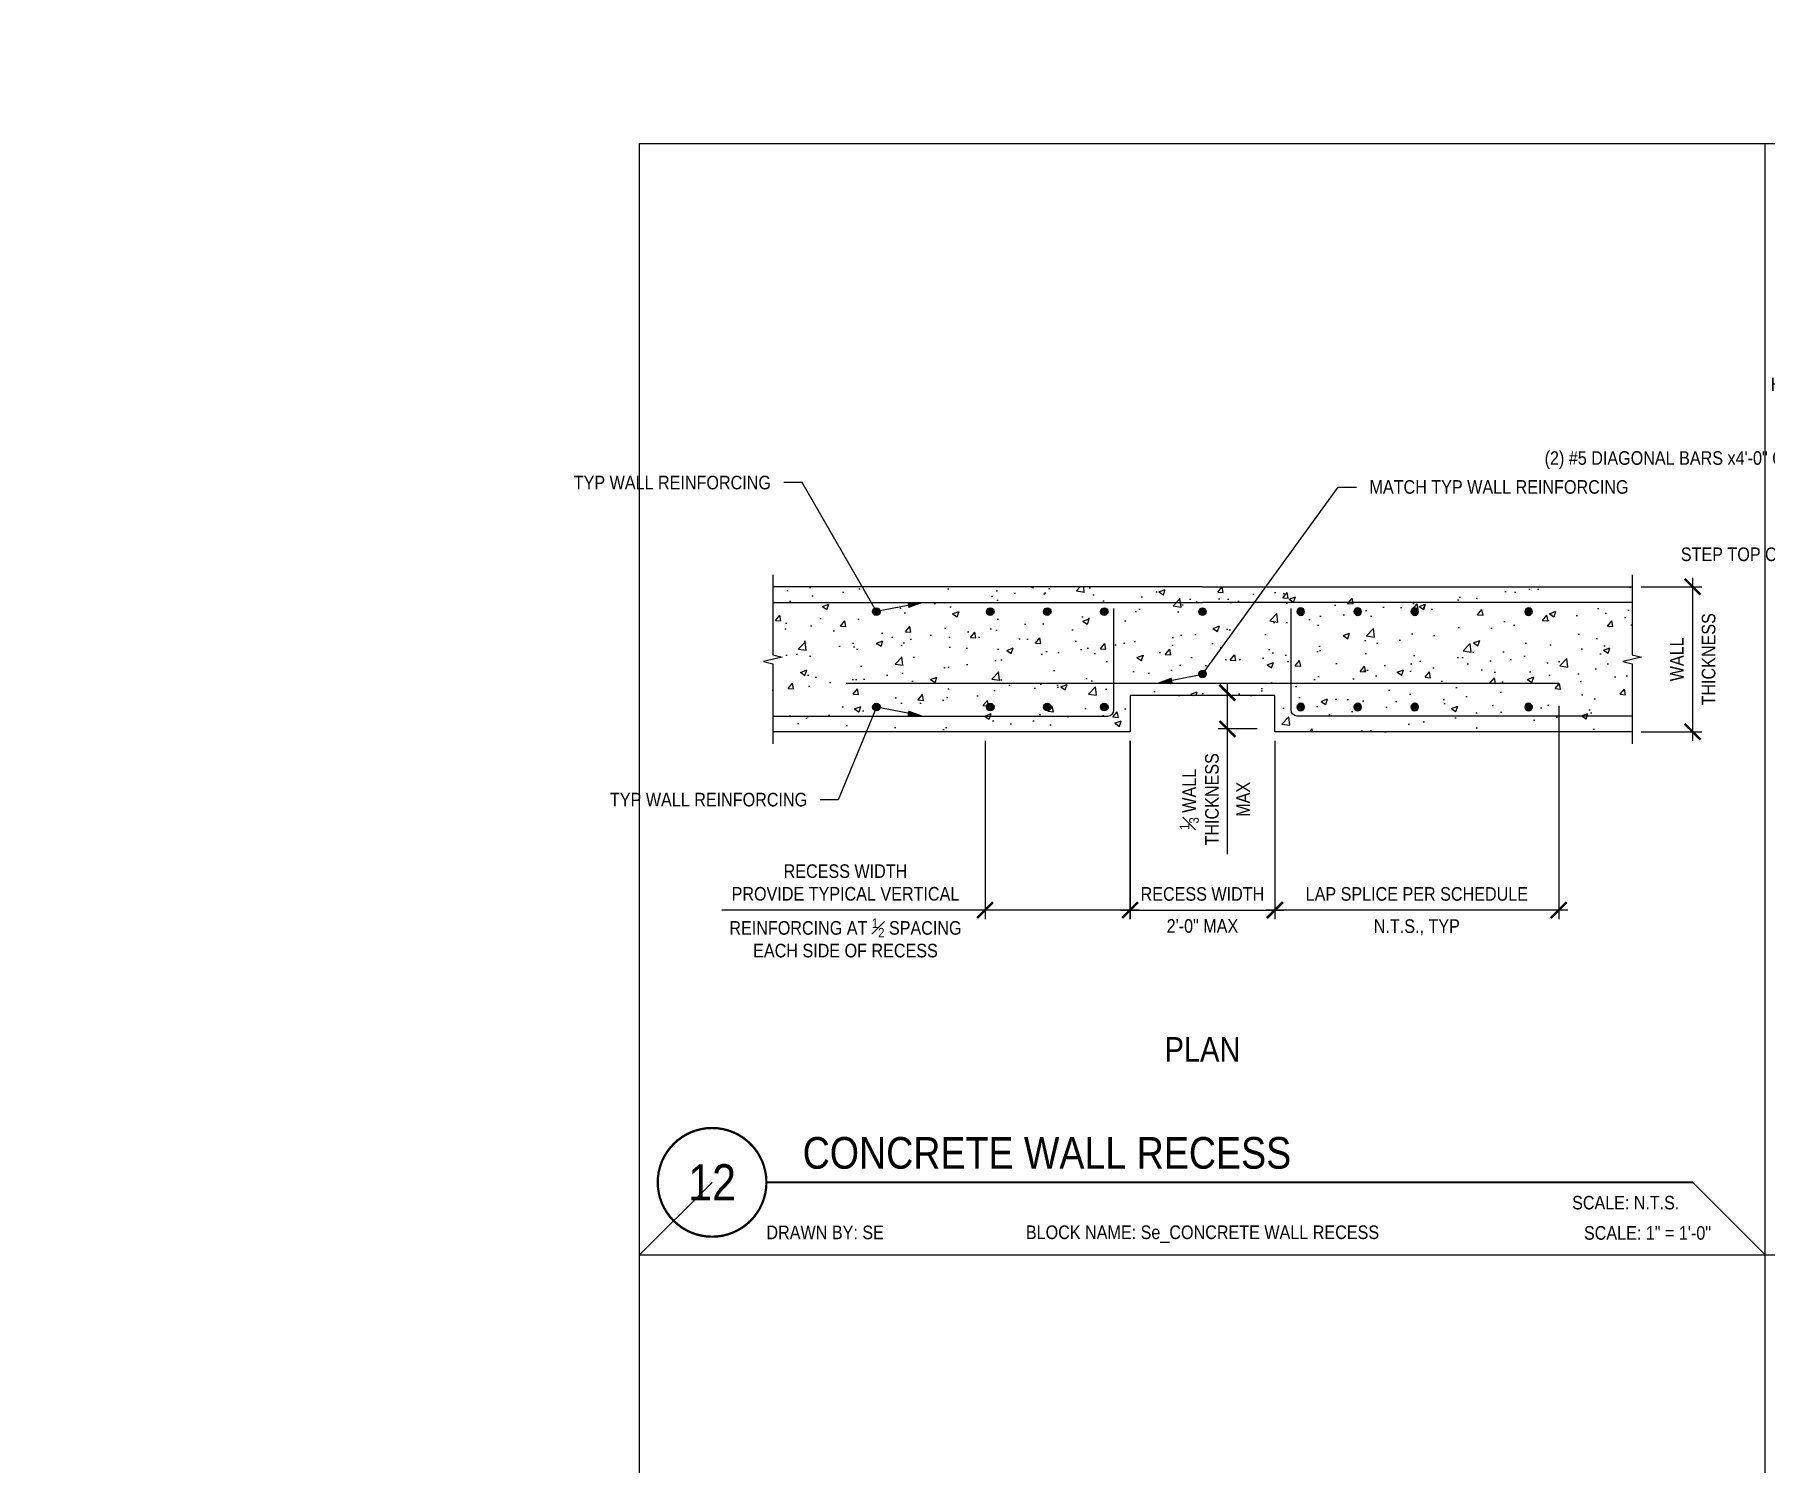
# Model space of a CAD drawing. Header units: inches. Extents: x -16404 to 14624, y -1591 to 16152.
# Drawn here: x 1253.8 to 1397.1, y 1366.7 to 1485 of the extents above; entities that cross this region are included whole.
import ezdxf
from ezdxf import colors
from ezdxf.entities.mleader import LeaderData, LeaderLine
from ezdxf.enums import TextEntityAlignment as Align
from ezdxf.math import Vec2, Vec3

# ---------------------------------------------------------------- set-up
doc = ezdxf.new("R2010")
doc.units = ezdxf.units.IN
doc.header["$LTSCALE"] = 24
doc.header["$MEASUREMENT"] = 0
doc.linetypes.add('DASHED2', pattern=[0.375, 0.25, -0.125])
doc.layers.get('0').update_dxf_attribs({"linetype": 'CONTINUOUS'})
doc.layers.get('DefPoints').update_dxf_attribs({"color": 251, "linetype": 'CONTINUOUS'})
doc.layers.add('DESIGNER COMMENTS', color=221, linetype='CONTINUOUS', plot=False)
doc.layers.add('S-ANNO-GRID-NONPLOT', color=251, linetype='CONTINUOUS', plot=False)
for name, color, linetype in [('S-ANNO-DIMS', 2, 'CONTINUOUS'), ('S-ANNO-NOTE', 4, 'CONTINUOUS'), ('S-BREAK', 2, 'CONTINUOUS'), ('S-CONC', 4, 'CONTINUOUS'), ('S-REBAR', 7, 'CONTINUOUS'), ('S-TYP DETAIL BLOCKS', 1, 'CONTINUOUS')]:
    doc.layers.add(name, color=color, linetype=linetype)
doc.layers.add('S-HATCH2', color=2, linetype='CONTINUOUS', transparency=0.5)
doc.styles.add('Arial', font='arial.ttf', dxfattribs={"width": 0.85})
doc.dimstyles.new('DIM-12_Se', dxfattribs={"dimscale": 12, "dimtxt": 0.09375, "dimasz": 0.109375, "dimexe": 0.0625, "dimexo": 0.0625, "dimgap": 0.0625, "dimtad": 1, "dimdec": 4, "dimzin": 11, "dimdsep": 46, "dimlunit": 4, "dimtxsty": 'Arial', "dimblk": 'ARCHTICK', "dimcen": 0.125, "dimdle": 0.0625, "dimclrd": 256, "dimclre": 256, "dimclrt": 4, "dimadec": 0, "dimazin": 0, "dimtfac": 0.75, "dimtdec": 4, "dimtmove": 0, "dimatfit": 3, "dimfxl": 1, "dimfrac": 1, "dimtolj": 1, "dimtzin": 0, "dimarcsym": 0})

# ---------------------------------------------------------------- blocks, each defined once
blk = doc.blocks.new('Se_24x36_DETAILS_GRID')
for p, q in [((0, 23), (7.767, 23)), ((0, 15.333), (0, 23)), ((7.767, 23), (15.535, 23)), ((7.767, 15.333), (7.767, 23)), ((0, 15.333), (0.5, 15.833)), ((0, 15.333), (7.767, 15.333)), ((0, 7.667), (0, 15.333)), ((7.767, 15.333), (15.535, 15.333)), ((7.767, 7.667), (7.767, 15.333))]:
    blk.add_line(p, q)
at = {"linetype": 'DASHED2', "ltscale": 0.5}
blk.add_line((7.767, 15.333), (7.267, 15.833), dxfattribs=at)
blk = doc.blocks.new('_Open90')
at = {"color": 0, "linetype": 'ByBlock', "lineweight": -2}
for p, q in [((-0.5, 0.5), (0, 0)), ((0, 0), (-1, 0)), ((0, 0), (-0.5, -0.5))]:
    blk.add_line(p, q, dxfattribs=at)
blk = doc.blocks.new('*U309')
at = {"const_width": 0.188}
for points in [[(-4.5, 0, -1), (4.5, 0, 3.732051)], [(-4.5, 0, 1), (4.5, 0, -3.732051)]]:
    blk.add_lwpolyline(points, format="xyb", dxfattribs=at)
blk.add_lwpolyline([(4.5, 0), (81.21, 0)], dxfattribs=at)
blk.add_circle((0, 0), 4.5)
at = {"style": 'Arial', "width": 0.85}
for tag, p in [('DWG_TITLE_1', (7.5, 6.19)), ('DWG_TITLE_2', (7.5, 2.44))]:
    blk.add_attdef(tag, text='', height=2.62, dxfattribs=at).set_placement(p, align=Align.MIDDLE_LEFT)
blk.add_attdef('#', text='', height=3, dxfattribs=at).set_placement((0, 0), align=Align.MIDDLE_CENTER)
blk.add_attdef('SCALE', text='', height=1.12, dxfattribs=at).set_placement((80.08, -1.12), align=Align.TOP_RIGHT)
blk = doc.blocks.new('_ARCHTICK')
at = {"color": 0, "linetype": 'ByBlock', "const_width": 0.15}
blk.add_lwpolyline([(-0.5, -0.5), (0.5, 0.5)], dxfattribs=at)
blk = doc.blocks.new('*D2474')
at = {"layer": 'DefPoints', "color": 0, "transparency": 16777216}
for p in [(70.1, 40.19), (46.6, 37.3), (46.6, 22.54)]:
    blk.add_point(p, dxfattribs=at)
at = {"layer": 'S-ANNO-DIMS', "lineweight": -2, "transparency": 16777216}
for p, q in [((70.1, 39.44), (70.1, 21.79)), ((46.6, 36.55), (46.6, 21.79)), ((70.85, 22.54), (45.85, 22.54))]:
    blk.add_line(p, q, dxfattribs=at)
at = {"layer": 'S-ANNO-DIMS', "lineweight": -2, "transparency": 16777216, "xscale": 1.3125, "yscale": 1.3125, "zscale": 1.3125, "rotation": 180}
blk.add_blockref('_ARCHTICK', (46.6, 22.54), dxfattribs=at)
at = {"layer": 'S-ANNO-DIMS', "lineweight": -2, "transparency": 16777216, "xscale": 1.3125, "yscale": 1.3125, "zscale": 1.3125}
blk.add_blockref('_ARCHTICK', (70.1, 22.54), dxfattribs=at)
at = {"layer": 'S-ANNO-DIMS', "color": 4, "transparency": 16777216, "char_height": 1.125, "attachment_point": 5, "style": 'Arial'}
for s, insert in [('\\A1;LAP SPLICE PER SCHEDULE', (58.35, 23.87)), ('\\A1;N.T.S., TYP', (58.35, 21.11))]:
    blk.add_mtext(s, dxfattribs=dict(at, insert=insert))
blk = doc.blocks.new('*D2389')
at = {"layer": 'DefPoints', "color": 0, "transparency": 16777216}
for p in [(34.6, 37.3), (46.6, 37.3), (46.6, 22.54)]:
    blk.add_point(p, dxfattribs=at)
at = {"layer": 'S-ANNO-DIMS', "lineweight": -2, "transparency": 16777216}
for p, q in [((34.6, 36.55), (34.6, 21.79)), ((46.6, 36.55), (46.6, 21.79)), ((33.85, 22.54), (47.35, 22.54))]:
    blk.add_line(p, q, dxfattribs=at)
at = {"layer": 'S-ANNO-DIMS', "lineweight": -2, "transparency": 16777216, "xscale": 1.3125, "yscale": 1.3125, "zscale": 1.3125, "rotation": 180}
blk.add_blockref('_ARCHTICK', (34.6, 22.54), dxfattribs=at)
at = {"layer": 'S-ANNO-DIMS', "lineweight": -2, "transparency": 16777216, "xscale": 1.3125, "yscale": 1.3125, "zscale": 1.3125}
blk.add_blockref('_ARCHTICK', (46.6, 22.54), dxfattribs=at)
at = {"layer": 'S-ANNO-DIMS', "color": 4, "transparency": 16777216, "char_height": 1.125, "width": 16.3555, "attachment_point": 5, "style": 'Arial'}
for s, insert in [('\\A1;RECESS WIDTH', (40.6, 23.87)), ('\\A1;2\'-0" MAX', (40.6, 21.22))]:
    blk.add_mtext(s, dxfattribs=dict(at, insert=insert))
blk = doc.blocks.new('*U119')
h = blk.add_hatch(color=256)
h.dxf.hatch_style = 1
h.paths.add_polyline_path([(0.3125, 0, 1), (-0.3125, 0, 1)])
blk.add_circle((0, 0), 0.3125)
blk = doc.blocks.new('*D279')
at = {"layer": 'DefPoints', "color": 0, "transparency": 16777216}
for p in [(1332.51, 1427.3), (1344.51, 1427.3), (1332.51, 1412.54)]:
    blk.add_point(p, dxfattribs=at)
at = {"layer": 'S-ANNO-DIMS', "lineweight": -2, "transparency": 16777216}
for p, q in [((1332.51, 1426.55), (1332.51, 1411.79)), ((1344.51, 1426.55), (1344.51, 1411.79)), ((1332.51, 1412.54), (1310.71, 1412.54)), ((1345.26, 1412.54), (1332.51, 1412.54))]:
    blk.add_line(p, q, dxfattribs=at)
at = {"layer": 'S-ANNO-DIMS', "lineweight": -2, "transparency": 16777216, "xscale": 1.3125, "yscale": 1.3125, "zscale": 1.3125, "rotation": 180}
blk.add_blockref('_ARCHTICK', (1332.51, 1412.54), dxfattribs=at)
at = {"layer": 'S-ANNO-DIMS', "lineweight": -2, "transparency": 16777216, "xscale": 1.3125, "yscale": 1.3125, "zscale": 1.3125}
blk.add_blockref('_ARCHTICK', (1344.51, 1412.54), dxfattribs=at)
at = {"layer": 'S-ANNO-DIMS', "color": 4, "transparency": 16777216, "char_height": 1.125, "attachment_point": 5, "style": 'Arial'}
for s, insert in [('\\A1;RECESS WIDTH\\PPROVIDE TYPICAL VERTICAL ', (1320.95, 1414.82)), ('\\A1;REINFORCING AT {\\H0.7x;\\S1#2;} SPACING \\PEACH SIDE OF RECESS', (1320.95, 1410.23))]:
    blk.add_mtext(s, dxfattribs=dict(at, insert=insert))
blk = doc.blocks.new('*D2390')
at = {"layer": 'DefPoints', "color": 0, "transparency": 16777216}
for p in [(42.66, 40.54), (42.66, 37.54), (45.89, 37.54)]:
    blk.add_point(p, dxfattribs=at)
at = {"layer": 'S-ANNO-DIMS', "lineweight": -2, "transparency": 16777216}
for p, q in [((42.66, 41.29), (42.66, 37.54)), ((45.14, 37.54), (41.91, 37.54)), ((42.66, 37.54), (42.66, 27.18))]:
    blk.add_line(p, q, dxfattribs=at)
at = {"layer": 'S-ANNO-DIMS', "lineweight": -2, "transparency": 16777216, "xscale": 1.3125, "yscale": 1.3125, "zscale": 1.3125}
for p, rotation in [((42.66, 40.54), 90), ((42.66, 37.54), 270)]:
    blk.add_blockref('_ARCHTICK', p, dxfattribs=dict(at, rotation=rotation))
at = {"layer": 'S-ANNO-DIMS', "color": 4, "transparency": 16777216, "char_height": 1.125, "attachment_point": 5, "rotation": 90, "style": 'Arial'}
for s, insert in [('\\A1;{\\H0.7x;\\S1#3;} WALL \\PTHICKNESS', (40.34, 31.71)), ('\\A1;MAX', (43.97, 31.71))]:
    blk.add_mtext(s, dxfattribs=dict(at, insert=insert))
blk = doc.blocks.new('*D278')
at = {"layer": 'DefPoints', "color": 0, "transparency": 16777216}
for p in [(1386.09, 1439.3), (1386.09, 1427.3), (1391.09, 1427.3)]:
    blk.add_point(p, dxfattribs=at)
at = {"layer": 'S-ANNO-DIMS', "lineweight": -2, "transparency": 16777216}
for p, q in [((1386.84, 1439.3), (1391.84, 1439.3)), ((1391.09, 1440.05), (1391.09, 1426.55)), ((1386.84, 1427.3), (1391.84, 1427.3))]:
    blk.add_line(p, q, dxfattribs=at)
at = {"layer": 'S-ANNO-DIMS', "lineweight": -2, "transparency": 16777216, "xscale": 1.3125, "yscale": 1.3125, "zscale": 1.3125}
for p, rotation in [((1391.09, 1439.3), 90), ((1391.09, 1427.3), 270)]:
    blk.add_blockref('_ARCHTICK', p, dxfattribs=dict(at, rotation=rotation))
at = {"layer": 'S-ANNO-DIMS', "color": 4, "transparency": 16777216, "char_height": 1.125, "attachment_point": 5, "rotation": 90, "style": 'Arial'}
for s, insert in [('\\A1;THICKNESS', (1392.42, 1433.3)), ('\\A1;WALL', (1389.78, 1433.3))]:
    blk.add_mtext(s, dxfattribs=dict(at, insert=insert))
blk = doc.blocks.new('Se_CONCRETE WALL RECESS')
at = {"layer": 'S-HATCH2'}
h = blk.add_hatch(dxfattribs=at)
h.set_pattern_fill('AR-CONC', color=256, scale=0.75, style=0)
h.set_pattern_definition([(50, (-0.8852, -8), (5.37945, -0.47064), [0.5625, -6.1875]), (355, (-0.885, -8), (-1.04064, 5.64144), [0.45, -4.95]), (100.4514, (-0.437, -8.039), (4.33882, 5.1708), [0.47805, -5.25857]), (46.184, (-0.885, -6.5), (8.0043, -1.2414), [0.84375, -9.28125]), (96.636, (-0.218, -6.6034), (7.00996, 7.3059), [0.7171, -7.88785]), (351.184, (-0.885, -6.5), (7.01, 7.3059), [0.675, -7.425]), (21, (-0.1352, -6.875), (4.4768, -3.01964), [0.5625, -6.1875]), (326, (-0.135, -6.875), (1.82486, 5.43863), [0.45, -4.95]), (71.4514, (0.238, -7.1266), (6.30167, 2.41898), [0.47805, -5.25857]), (37.5, (-0.8852, -8), (0.0912, 2.496704), [0, -4.89, 0, -5.025, 0, -4.96875]), (7.5, (-0.8852, -8), (1.97302, 2.95809), [0, -2.865, 0, -4.7775, 0, -1.89375]), (327.5, (-2.5577, -8), (4.00367, -0.16916), [0, -1.875, 0, -5.85, 0, -7.7625]), (317.5, (-3.3077, -8), (4.3739, 0.75079), [0, -2.4375, 0, -3.885, 0, -5.5125])])
h.paths.add_polyline_path([(34.60455, 37.30203), (34.60455, 40.30203), (46.60455, 40.30203), (46.60455, 37.30203), (76.18478, 37.30203), (76.18478, 42.92345), (75.40643, 43.11274), (76.96313, 43.49131), (76.18478, 43.6806), (76.18478, 49.30203), (40.60455, 49.30203), (5.02432, 49.30203), (5.02432, 43.6806), (5.80267, 43.49131), (4.24597, 43.11274), (5.02432, 42.92345), (5.02432, 37.30203)])
at = {"layer": 'S-BREAK'}
for points in [[(5.02432, 50.30203), (5.02432, 43.6806), (5.80267, 43.49131), (4.24597, 43.11274), (5.02432, 42.92345), (5.02432, 36.30203)], [(76.18478, 50.30203), (76.18478, 43.6806), (76.96313, 43.49131), (75.40643, 43.11274), (76.18478, 42.92345), (76.18478, 36.30203)]]:
    blk.add_lwpolyline(points, dxfattribs=at)
at = {"layer": 'S-CONC'}
for q in [(5.02432, 49.30203), (76.18478, 49.30203)]:
    blk.add_line((40.60455, 49.30203), q, dxfattribs=at)
blk.add_lwpolyline([(76.18478, 37.30203), (46.60455, 37.30203), (46.60455, 40.30203), (34.60455, 40.30203), (34.60455, 37.30203), (5.02432, 37.30203)], dxfattribs=at)
at = {"layer": 'S-REBAR'}
for p, q in [((5.02432, 48.00213), (40.60455, 48.00213)), ((76.18478, 48.00213), (40.60455, 48.00213)), ((11.11218, 41.32899), (70.09692, 41.32899))]:
    blk.add_line(p, q, dxfattribs=at)
for points in [[(5.02432, 38.60193), (32.77172, 38.60193, 0.414213562), (33.27172, 39.10193), (33.27172, 47.50054)], [(76.18478, 38.60193), (48.43738, 38.60193, -0.414213562), (47.93738, 39.10193), (47.93738, 47.50054)]]:
    blk.add_lwpolyline(points, format="xyb", dxfattribs=at)
at = {"layer": 'S-REBAR', "linetype": 'ByBlock'}
for p in [(13.60567, 47.25213), (23.03721, 47.25213), (27.75298, 47.25213), (32.46875, 47.25213), (40.60455, 47.25213), (40.60455, 42.07899), (13.60567, 39.35193), (23.03721, 39.35193), (27.75298, 39.35193), (32.46875, 39.35193)]:
    blk.add_blockref('*U119', p, dxfattribs=at)
at = {"layer": 'S-REBAR', "linetype": 'ByBlock', "xscale": -1}
for p in [(48.74035, 47.25213), (53.45612, 47.25213), (58.17189, 47.25213), (67.60343, 47.25213), (48.74035, 39.35193), (53.45612, 39.35193), (58.17189, 39.35193), (67.60343, 39.35193)]:
    blk.add_blockref('*U119', p, dxfattribs=at)
at = {"layer": 'DESIGNER COMMENTS', "char_height": 1.125, "style": 'Arial'}
for s, insert, width, attachment_point in [('\\A1;DRAWN BY: SE', (4.49984, -3.58101), 14.8543838, 1), ('\\A1;SCALE: 1{\\H1x;" = 1\'-0"}', (82.7091, -3.625), 19.68745, 3)]:
    blk.add_mtext(s, dxfattribs=dict(at, insert=insert, width=width, attachment_point=attachment_point))
at = {"layer": 'DESIGNER COMMENTS', "insert": (40.60455, -4.29464), "char_height": 1.125, "attachment_point": 5, "style": 'Arial'}
blk.add_mtext('\\A1;BLOCK NAME: Se_CONCRETE WALL RECESS', dxfattribs=at)
at = {"layer": 'S-ANNO-NOTE', "color": 6, "insert": (40.60455, 10), "char_height": 2.025, "width": 5.4408409, "attachment_point": 8, "style": 'Arial'}
blk.add_mtext('PLAN', dxfattribs=at)
at = {"layer": 'S-ANNO-DIMS'}
for base, p1, p2, angle, text, picture, middle in [((81.18478, 37.30203), (76.18478, 49.30203), (76.18478, 37.30203), 90, 'WALL\\XTHICKNESS', '*D278', (81.18478, 43.30203)), ((22.60455, 22.53958), (34.60455, 37.30203), (22.60455, 37.30203), 180, 'RECESS WIDTH\\PPROVIDE TYPICAL VERTICAL \\XREINFORCING AT {\\H0.7x;\\S1#2;} SPACING \\PEACH SIDE OF RECESS', '*D279', (11.04552, 22.53958))]:
    dim = blk.add_linear_dim(base=base, p1=p1, p2=p2, angle=angle, text=text, dimstyle='DIM-12_Se', dxfattribs=at)
    dim.commit()
    dim.dimension.update_dxf_attribs({"geometry": picture, "text_midpoint": middle, "insert": (-1309.9061, -1390)})
dim = blk.add_linear_dim(base=(42.65584, 37.54077), p1=(42.65584, 40.54077), p2=(45.8879, 37.54077), angle=90, text='{\\H0.7x;\\S1#3;} WALL \\PTHICKNESS\\XMAX', dimstyle='DIM-12_Se', dxfattribs=at)
dim.commit()
dim.dimension.update_dxf_attribs({"geometry": '*D2390', "text_midpoint": (42.65584, 31.7061)})
dim = blk.add_linear_dim(base=(46.60455, 22.53958), p1=(70.09692, 40.18859), p2=(46.60455, 37.30203), text='LAP SPLICE PER SCHEDULE\\XN.T.S., TYP', dimstyle='DIM-12_Se', dxfattribs=at)
dim.commit()
dim.dimension.update_dxf_attribs({"geometry": '*D2474', "text_midpoint": (58.35074, 22.53958), "dimtype": 160})
dim = blk.add_linear_dim(base=(46.60455, 22.53958), p1=(34.60455, 37.30203), p2=(46.60455, 37.30203), text='RECESS WIDTH\\X2\'-0" MAX', dimstyle='DIM-12_Se', dxfattribs=at)
dim.commit()
dim.dimension.update_dxf_attribs({"geometry": '*D2389', "text_midpoint": (40.60455, 22.53958)})
at = {"layer": 'S-ANNO-NOTE'}
ml = blk.add_multileader_mtext('Standard', dxfattribs=at)
ml.set_content('TYP WALL REINFORCING', color=4, style='Arial')
ml.set_leader_properties(color=2)
ml.build(insert=Vec2(0, 0))
ml.multileader.update_dxf_attribs({"dogleg_length": 0.36, "arrow_head_size": 1.3125, "scale": 12})
ctx = ml.context
ctx.base_point, ctx.scale, ctx.char_height, ctx.arrow_head_size, ctx.landing_gap_size, ctx.plane_origin = Vec3(-5.37013, 57.92645), 12, 1.125, 1.3125, 1.08, Vec3(50.26165, 356.26128)
ctx.text_align_type = 2
notes = []
notes.append((ctx, [(0, (1, 1, 0), (7.45252, 57.92645), (-1, 0), 1.5, [(1, [(17.50774, 48.00213), (13.60567, 47.25213)], 0, [])])]))
ctx.mtext.insert, ctx.mtext.width, ctx.mtext.alignment, ctx.mtext.flow_direction = Vec3(4.87252, 58.49855), 9.7823754, 3, 5
ml = blk.add_multileader_mtext('Standard', dxfattribs=at)
ml.set_content('MATCH TYP WALL REINFORCING', color=4, style='Arial')
ml.set_leader_properties(color=2)
ml.build(insert=Vec2(0, 0))
ml.multileader.update_dxf_attribs({"dogleg_length": 0.36, "arrow_head_size": 1.3125, "scale": 12})
ctx = ml.context
ctx.base_point, ctx.scale, ctx.char_height, ctx.arrow_head_size, ctx.landing_gap_size, ctx.plane_origin = Vec3(53.3509, 57.56134), 12, 1.125, 1.3125, 1.08, Vec3(-2.45768, -276.08381)
notes.append((ctx, [(0, (1, 1, 0), (51.8509, 57.56134), (1, 0), 1.5, [(1, [(36.80119, 41.32899), (40.60455, 42.07899)], 0, [])])]))
ctx.mtext.insert, ctx.mtext.width, ctx.mtext.flow_direction = Vec3(54.4309, 58.13343), 13.6511512, 5
ml = blk.add_multileader_mtext('Standard', dxfattribs=at)
ml.set_content('TYP WALL REINFORCING', color=4, style='Arial')
ml.set_leader_properties(color=2)
ml.build(insert=Vec2(0, 0))
ml.multileader.update_dxf_attribs({"dogleg_length": 0.36, "arrow_head_size": 1.3125, "scale": 12})
ctx = ml.context
ctx.base_point, ctx.scale, ctx.char_height, ctx.arrow_head_size, ctx.landing_gap_size, ctx.plane_origin = Vec3(-2.37013, 31.6776), 12, 1.125, 1.3125, 1.08, Vec3(50.26165, -269.65722)
ctx.text_align_type = 2
notes.append((ctx, [(0, (1, 1, 0), (10.45252, 31.6776), (-1, 0), 1.5, [(1, [(17.50774, 38.60193), (13.60567, 39.35193)], 0, [])])]))
ctx.mtext.insert, ctx.mtext.width, ctx.mtext.alignment, ctx.mtext.flow_direction = Vec3(7.87252, 32.24969), 14.7013617, 3, 5
for ctx, leaders in notes:
    for number, flags, end, landing, length, lines in leaders:
        leader = LeaderData()
        leader.index, (leader.has_last_leader_line, leader.has_dogleg_vector, leader.attachment_direction) = number, flags
        leader.last_leader_point, leader.dogleg_vector, leader.dogleg_length = Vec3(end), Vec3(landing), length
        for number, points, colour, breaks in lines:
            line = LeaderLine()
            line.index, line.vertices, line.color, line.breaks = number, Vec3.list(points), colors.encode_raw_color(colour), breaks
            leader.lines.append(line)
        ctx.leaders.append(leader)
blk = doc.blocks.new('Se_STEPPED CONCRETE WALL')
at = {"layer": 'S-ANNO-NOTE'}
ml = blk.add_multileader_mtext('Standard', dxfattribs=at)
ml.set_content('HOOK TOP HORIZONTAL BARS, TYP', color=4, style='Arial')
ml.set_leader_properties(color=2)
ml.build(insert=Vec2(0, 0))
ml.multileader.update_dxf_attribs({"dogleg_length": 0.36, "arrow_head_size": 1.31, "scale": 12})
ctx = ml.context
ctx.base_point, ctx.scale, ctx.char_height, ctx.arrow_head_size, ctx.landing_gap_size, ctx.plane_origin = Vec3(0.87, 65.96), 12, 1.125, 1.31, 1.08, Vec3(1.92, 360.4)
ctx.text_align_type = 2
notes = []
notes.append((ctx, [(1, (1, 1, 0), (20.41, 65.96), (-1, 0), 1.5, [(0, [(41.06, 51.69)], 0, [])])]))
ctx.mtext.insert, ctx.mtext.width, ctx.mtext.alignment, ctx.mtext.flow_direction = Vec3(17.83, 66.63), 17.227, 3, 5
ml = blk.add_multileader_mtext('Standard', dxfattribs=at)
ml.set_content('(2) #5 DIAGONAL BARS x4\'-0" CENTERED ON CORNER OF STEP', color=4, style='Arial')
ml.set_leader_properties(color=2)
ml.build(insert=Vec2(0, 0))
ml.multileader.update_dxf_attribs({"dogleg_length": 0.36, "arrow_head_size": 1.31, "scale": 12})
ctx = ml.context
ctx.base_point, ctx.scale, ctx.char_height, ctx.arrow_head_size, ctx.landing_gap_size, ctx.plane_origin = Vec3(0.82, 59.96), 12, 1.125, 1.31, 1.08, Vec3(1.92, 349.72)
ctx.text_align_type = 2
notes.append((ctx, [(1, (1, 1, 0), (19.11, 59.96), (-1, 0), 1.5, [(0, [(37.63, 41.24)], 0, [])])]))
ctx.mtext.insert, ctx.mtext.width, ctx.mtext.alignment, ctx.mtext.flow_direction = Vec3(16.53, 60.53), 18.2063, 3, 5
ml = blk.add_multileader_mtext('Standard', dxfattribs=at)
ml.set_content('STEP TOP OF CONCRETE WALL AS REQUIRED', color=4, style='Arial')
ml.set_leader_properties(color=2)
ml.build(insert=Vec2(0, 0))
ml.multileader.update_dxf_attribs({"dogleg_length": 0.36, "arrow_head_size": 1.31, "scale": 12})
ctx = ml.context
ctx.base_point, ctx.scale, ctx.char_height, ctx.arrow_head_size, ctx.landing_gap_size, ctx.plane_origin = Vec3(-0.36, 51.96), 12, 1.125, 1.31, 1.08, Vec3(1.92, 342.21)
ctx.text_align_type = 2
notes.append((ctx, [(1, (1, 1, 0), (19.86, 51.96), (-1, 0), 1.5, [(0, [(26.54, 45.49)], 0, [])])]))
ctx.mtext.insert, ctx.mtext.width, ctx.mtext.alignment, ctx.mtext.flow_direction = Vec3(17.28, 52.56), 16.9025, 3, 5
for ctx, leaders in notes:
    for number, flags, end, landing, length, lines in leaders:
        leader = LeaderData()
        leader.index, (leader.has_last_leader_line, leader.has_dogleg_vector, leader.attachment_direction) = number, flags
        leader.last_leader_point, leader.dogleg_vector, leader.dogleg_length = Vec3(end), Vec3(landing), length
        for number, points, colour, breaks in lines:
            line = LeaderLine()
            line.index, line.vertices, line.color, line.breaks = number, Vec3.list(points), colors.encode_raw_color(colour), breaks
            leader.lines.append(line)
        ctx.leaders.append(leader)

msp = doc.modelspace()

# ---------------------------------------------------------------- block references
at = {"layer": 'S-ANNO-GRID-NONPLOT', "xscale": 12, "yscale": 12, "zscale": 12}
msp.add_blockref('Se_24x36_DETAILS_GRID', (1303.9061, 1200), dxfattribs=at)
at = {"layer": 'S-ANNO-NOTE'}
msp.add_blockref('*U309', (1309.9061, 1390), dxfattribs=at).add_auto_attribs({'#': '12', 'DWG_TITLE_2': 'CONCRETE WALL RECESS', 'SCALE': 'SCALE: N.T.S.'})
at = {"layer": 'S-TYP DETAIL BLOCKS'}
for name, p in [('Se_STEPPED CONCRETE WALL', (1403.11519, 1390)), ('Se_CONCRETE WALL RECESS', (1309.9061, 1390))]:
    msp.add_blockref(name, p, dxfattribs=at)

# ---------------------------------------------------------------- leaders
at = {"layer": 'DESIGNER COMMENTS'}
ml = msp.add_multileader_mtext('Standard', dxfattribs=at)
ml.set_content('\\A1;{\\L\\C256;IMPORTANT DESIGNER NOTE:\\l IF YOUR LEDGER DOES NOT ALLOW FOR THE FULL DEPTH OF NAILS SPECIFIED IN THIS CHART.  USE THE CHART TO THE RIGHT AND APPLY ALLOWABLE LOAD REDUCTION FACTOR (REF. PG. 22 OF SIMPSON CATALOG C-C-2019)}', color=4, style='Arial')
ml.set_leader_properties(color=256)
ml.set_arrow_properties(name='OPEN90')
ml.build(insert=Vec2(0, 0))
ml.multileader.update_dxf_attribs({"dogleg_length": 0.36, "arrow_head_size": 5.25, "scale": 48})
ctx = ml.context
ctx.base_point, ctx.scale, ctx.char_height, ctx.arrow_head_size, ctx.landing_gap_size, ctx.plane_origin = Vec3(7749.57679, 7516.2281), 48, 6, 5.25, 4.32, Vec3(7940.50091, 7764.19966)
notes = []
notes.append((ctx, [(0, (0, 0, 0), (0, 0), (1, 0), 1, [])]))
ctx.mtext.insert, ctx.mtext.width, ctx.mtext.defined_height, ctx.mtext.flow_direction = Vec3(7753.89679, 7520.11009), 143.1324041, 28.50097, 5
ml = msp.add_multileader_mtext('Standard', dxfattribs=at)
ml.set_content('\\A1;{\\L\\C256;IMPORTANT DESIGNER NOTE:\\l IF YOUR LEDGER DOES NOT ALLOW FOR THE FULL DEPTH OF NAILS SPECIFIED IN THIS CHART.  USE THE CHART TO THE RIGHT AND APPLY ALLOWABLE LOAD REDUCTION FACTOR (REF. PG. 22 OF SIMPSON CATALOG C-C-2019)}', color=4, style='Arial')
ml.set_leader_properties(color=256)
ml.set_arrow_properties(name='OPEN90')
ml.build(insert=Vec2(0, 0))
ml.multileader.update_dxf_attribs({"dogleg_length": 0.36, "arrow_head_size": 5.25, "scale": 48})
ctx = ml.context
ctx.base_point, ctx.scale, ctx.char_height, ctx.arrow_head_size, ctx.landing_gap_size, ctx.plane_origin = Vec3(1680.51869, 7333.32569), 48, 6, 5.25, 4.32, Vec3(1871.4428, 7581.29725)
notes.append((ctx, [(0, (0, 0, 0), (0, 0), (1, 0), 1, [])]))
ctx.mtext.insert, ctx.mtext.width, ctx.mtext.defined_height, ctx.mtext.flow_direction = Vec3(1684.83869, 7337.20768), 143.1324041, 28.50097, 5
ml = msp.add_multileader_mtext('Standard', dxfattribs=at)
ml.set_content('\\A1;{\\L\\C256;DESIGNER NOTE:\\l THIS DETAIL ALTERNATIVE INCLUDES EQUIVALENT HDU & HDUE HOLDOWNS FOR PROJECTS WHERE BOTH ARE USED}', color=4, style='Arial')
ml.set_leader_properties(color=256)
ml.set_arrow_properties(name='OPEN90')
ml.build(insert=Vec2(0, 0))
ml.multileader.update_dxf_attribs({"dogleg_length": 0.36, "arrow_head_size": 5.25, "scale": 48})
ctx = ml.context
ctx.base_point, ctx.scale, ctx.char_height, ctx.arrow_head_size, ctx.landing_gap_size, ctx.plane_origin = Vec3(1698.96906, 2871.96546), 48, 6, 5.25, 4.32, Vec3(1889.89318, 3119.10619)
notes.append((ctx, [(0, (0, 0, 0), (0, 0), (1, 0), 1, [])]))
ctx.mtext.insert, ctx.mtext.width, ctx.mtext.defined_height, ctx.mtext.flow_direction = Vec3(1703.28906, 2875.01662), 152.2860168, 28.50097, 5
ml = msp.add_multileader_mtext('Standard', dxfattribs=at)
ml.set_content('\\A1;{\\L\\C256;DESIGNER NOTE:\\l REPLACE "HOLDOWN ANCHORAGE AT FOUNDATION" DETAIL WITH DETAIL BELOW IF HDU HOLDOWNS ARE USED INSTEAD OF HDUE HOLDOWNS}', color=4, style='Arial')
ml.set_leader_properties(color=256)
ml.set_arrow_properties(name='OPEN90')
ml.build(insert=Vec2(0, 0))
ml.multileader.update_dxf_attribs({"dogleg_length": 0.36, "arrow_head_size": 5.25, "scale": 48})
ctx = ml.context
ctx.base_point, ctx.scale, ctx.char_height, ctx.arrow_head_size, ctx.landing_gap_size, ctx.plane_origin = Vec3(1698.96906, 2624.11849), 48, 6, 5.25, 4.32, Vec3(1889.89318, 2871.25922)
notes.append((ctx, [(0, (0, 0, 0), (0, 0), (1, 0), 1, [])]))
ctx.mtext.insert, ctx.mtext.width, ctx.mtext.defined_height, ctx.mtext.flow_direction = Vec3(1703.28906, 2627.16965), 152.2860168, 28.50097, 5
for ctx, leaders in notes:
    for number, flags, end, landing, length, lines in leaders:
        leader = LeaderData()
        leader.index, (leader.has_last_leader_line, leader.has_dogleg_vector, leader.attachment_direction) = number, flags
        leader.last_leader_point, leader.dogleg_vector, leader.dogleg_length = Vec3(end), Vec3(landing), length
        for number, points, colour, breaks in lines:
            line = LeaderLine()
            line.index, line.vertices, line.color, line.breaks = number, Vec3.list(points), colors.encode_raw_color(colour), breaks
            leader.lines.append(line)
        ctx.leaders.append(leader)

doc.saveas('drawing.dxf')
